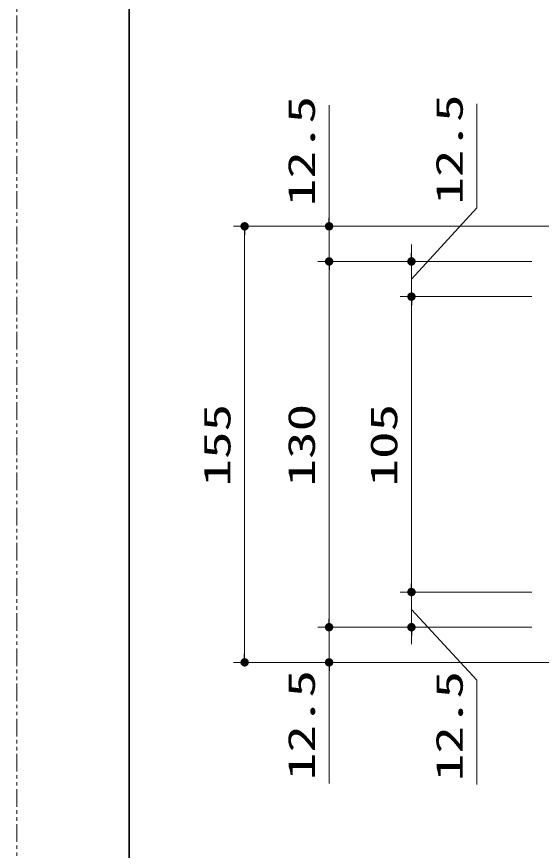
# Model space of a CAD drawing. Units: millimetres, scale not verified. Extents: x -1306 to 1306, y -607 to 607.
# Drawn here: x -1293 to -1106.6, y -422 to -125.7 of the extents above; entities that cross this region are included whole.
import ezdxf
from ezdxf.enums import TextEntityAlignment as Align

# ---------------------------------------------------------------- set-up
doc = ezdxf.new("R2010")
doc.units = ezdxf.units.MM
doc.header["$LTSCALE"] = 5
doc.header["$PDMODE"] = 32
doc.header["$PDSIZE"] = 2.5
doc.linetypes.add('USER1', pattern=[2.5, 1.25, -0.25, 0.25, -0.25, 0.25, -0.25])
for name, color, linetype, lineweight in [('0-3_陰線', 4, 'USER1', 9), ('1-1_寸法線', 3, 'Continuous', 13), ('1-4_DEFPOINTS', 7, 'Continuous', 5), ('1-5_0', 3, 'Continuous', 25), ('1-7_図面枠', 7, 'Continuous', 35)]:
    doc.layers.add(name, color=color, linetype=linetype, lineweight=lineweight)
doc.styles.add('ＭＳ ゴシック', font='')
doc.styles.get('ＭＳ ゴシック').set_extended_font_data('MS Gothic')

# ---------------------------------------------------------------- blocks, each defined once
blk = doc.blocks.new('_DOT')
at = {"layer": '1-5_0'}
blk.add_line((-2.5, 0), (-5, 0), dxfattribs=at)
for points in [[(0, 0), (-2.5, 0), (-2.48, 0.313)], [(0, 0), (-2.48, -0.313), (-2.5, 0)], [(0, 0), (-2.48, 0.313), (-2.421, 0.622)], [(0, 0), (-2.421, -0.622), (-2.48, -0.313)], [(0, 0), (-2.421, 0.622), (-2.324, 0.92)], [(0, 0), (-2.324, -0.92), (-2.421, -0.622)], [(0, 0), (-2.324, 0.92), (-2.191, 1.204)], [(0, 0), (-2.191, -1.204), (-2.324, -0.92)], [(0, 0), (-2.191, 1.204), (-2.023, 1.469)], [(0, 0), (-2.023, -1.469), (-2.191, -1.204)], [(0, 0), (-2.023, 1.469), (-1.822, 1.711)], [(0, 0), (-1.822, -1.711), (-2.023, -1.469)], [(0, 0), (-1.822, 1.711), (-1.594, 1.926)], [(0, 0), (-1.594, -1.926), (-1.822, -1.711)], [(0, 0), (-1.594, 1.926), (-1.34, 2.111)], [(0, 0), (-1.34, -2.111), (-1.594, -1.926)], [(0, 0), (-1.34, 2.111), (-1.064, 2.262)], [(0, 0), (-1.064, -2.262), (-1.34, -2.111)], [(0, 0), (-1.064, 2.262), (-0.773, 2.378)], [(0, 0), (-0.773, -2.378), (-1.064, -2.262)], [(0, 0), (-0.773, 2.378), (-0.468, 2.456)], [(0, 0), (-0.468, -2.456), (-0.773, -2.378)], [(0, 0), (-0.468, 2.456), (-0.157, 2.495)], [(0, 0), (-0.157, -2.495), (-0.468, -2.456)], [(0, 0), (-0.157, 2.495), (0.157, 2.495)], [(0, 0), (0.157, -2.495), (-0.157, -2.495)], [(0, 0), (0.157, 2.495), (0.468, 2.456)], [(0, 0), (0.468, 2.456), (0.773, 2.378)], [(0, 0), (0.773, 2.378), (1.064, 2.262)], [(0, 0), (1.064, 2.262), (1.34, 2.111)], [(0, 0), (1.34, 2.111), (1.594, 1.926)], [(0, 0), (1.594, 1.926), (1.822, 1.711)], [(0, 0), (1.822, 1.711), (2.023, 1.469)], [(0, 0), (2.023, 1.469), (2.191, 1.204)], [(0, 0), (2.191, 1.204), (2.324, 0.92)], [(0, 0), (2.324, 0.92), (2.421, 0.622)], [(0, 0), (2.421, 0.622), (2.48, 0.313)], [(0, 0), (2.48, 0.313), (2.5, 0)], [(0, 0), (0.468, -2.456), (0.157, -2.495)], [(0, 0), (0.773, -2.378), (0.468, -2.456)], [(0, 0), (1.064, -2.262), (0.773, -2.378)], [(0, 0), (1.34, -2.111), (1.064, -2.262)], [(0, 0), (1.594, -1.926), (1.34, -2.111)], [(0, 0), (1.822, -1.711), (1.594, -1.926)], [(0, 0), (2.023, -1.469), (1.822, -1.711)], [(0, 0), (2.191, -1.204), (2.023, -1.469)], [(0, 0), (2.324, -0.92), (2.191, -1.204)], [(0, 0), (2.421, -0.622), (2.324, -0.92)], [(0, 0), (2.48, -0.313), (2.421, -0.622)], [(0, 0), (2.5, 0), (2.48, -0.313)]]:
    blk.add_solid(points, dxfattribs=at)

msp = doc.modelspace()

# ---------------------------------------------------------------- linework, layer by layer
at = {"layer": '0-3_陰線'}
msp.add_line((-1292.964, -594), (-1292.964, 594), dxfattribs=at)
at = {"layer": '1-1_寸法線'}
for p, q in [((-1181.996, -197.184), (-1181.996, -157.137)), ((-732.997, -200.184), (-1215.996, -200.184)), ((-732.997, -200.184), (-1185.996, -200.184)), ((-1181.996, -212.684), (-1181.996, -200.184)), ((-1211.996, -203.184), (-1211.996, -352.184)), ((-1152.746, -209.684), (-1152.746, -206.684)), ((-1109.996, -212.684), (-1185.996, -212.684)), ((-1109.996, -212.684), (-1185.996, -212.684)), ((-1109.996, -212.684), (-1156.746, -212.684)), ((-1152.746, -225.184), (-1152.746, -212.684)), ((-1152.746, -225.184), (-1152.746, -212.684)), ((-1181.996, -215.684), (-1181.996, -339.684)), ((-1181.996, -215.684), (-1181.996, -218.684)), ((-1109.996, -225.184), (-1156.746, -225.184)), ((-1109.996, -225.184), (-1156.746, -225.184)), ((-1152.746, -228.184), (-1152.746, -327.184)), ((-1152.746, -228.184), (-1152.746, -231.184)), ((-1152.746, -327.184), (-1152.746, -324.184)), ((-1109.996, -330.184), (-1156.746, -330.184)), ((-1109.996, -330.184), (-1156.746, -330.184)), ((-1152.746, -342.684), (-1152.746, -330.184)), ((-1152.746, -342.684), (-1152.746, -330.184)), ((-1181.996, -339.684), (-1181.996, -336.684)), ((-1109.996, -342.684), (-1185.996, -342.684)), ((-1109.996, -342.684), (-1185.996, -342.684)), ((-1181.996, -342.684), (-1181.996, -355.184)), ((-1109.996, -342.684), (-1156.746, -342.684)), ((-1152.746, -345.684), (-1152.746, -348.684)), ((-1032.992, -355.184), (-1215.996, -355.184)), ((-1032.992, -355.184), (-1185.996, -355.184)), ((-1181.996, -358.184), (-1181.996, -398.232))]:
    msp.add_line(p, q, dxfattribs=at)
for points in [[(-1152.746, -218.934), (-1129.485, -193.64), (-1129.485, -156.592)], [(-1152.746, -336.434), (-1129.485, -361.54), (-1129.485, -398.588)]]:
    msp.add_lwpolyline(points, dxfattribs=at)
at = {"layer": '1-4_DEFPOINTS'}
for p in [(-1181.996, -212.684), (-1152.746, -225.184), (-1152.746, -330.184), (-1181.996, -342.684), (-1152.746, -342.684), (-1211.996, -355.184), (-1181.996, -355.184)]:
    msp.add_point(p, dxfattribs=at)
at = {"layer": '1-7_図面枠'}
msp.add_lwpolyline([(-1252.964, -554), (347.036, -554), (347.036, 554), (-1252.964, 554)], close=True, dxfattribs=at)

# ---------------------------------------------------------------- block references
at = {"layer": '1-1_寸法線', "xscale": 0.6, "yscale": 0.6}
for p, rotation in [((-1181.996, -200.184), 270), ((-1211.996, -200.184), 90), ((-1152.746, -212.684), 270), ((-1181.996, -212.684), 90), ((-1181.996, -212.684), 90), ((-1152.746, -225.184), 90), ((-1152.746, -225.184), 90), ((-1152.746, -330.184), 270), ((-1152.746, -330.184), 270), ((-1181.996, -342.684), 270), ((-1181.996, -342.684), 270), ((-1152.746, -342.684), 90), ((-1211.996, -355.184), 270), ((-1181.996, -355.184), 90)]:
    msp.add_blockref('_DOT', p, dxfattribs=dict(at, rotation=rotation))

# ---------------------------------------------------------------- texts
at = {"layer": '1-1_寸法線', "style": 'ＭＳ ゴシック', "width": 1.5}
for s, p in [('12.5', (-1184.145, -193.042)), ('12.5', (-1131.635, -192.497)), ('155', (-1214.145, -292.684)), ('130', (-1184.145, -292.684)), ('105', (-1154.895, -292.684)), ('12.5', (-1184.145, -397.089)), ('12.5', (-1131.635, -397.445))]:
    msp.add_text(s, height=9.604, rotation=90, dxfattribs=at).set_placement(p, align=Align.BOTTOM_LEFT)

doc.saveas('drawing.dxf')
